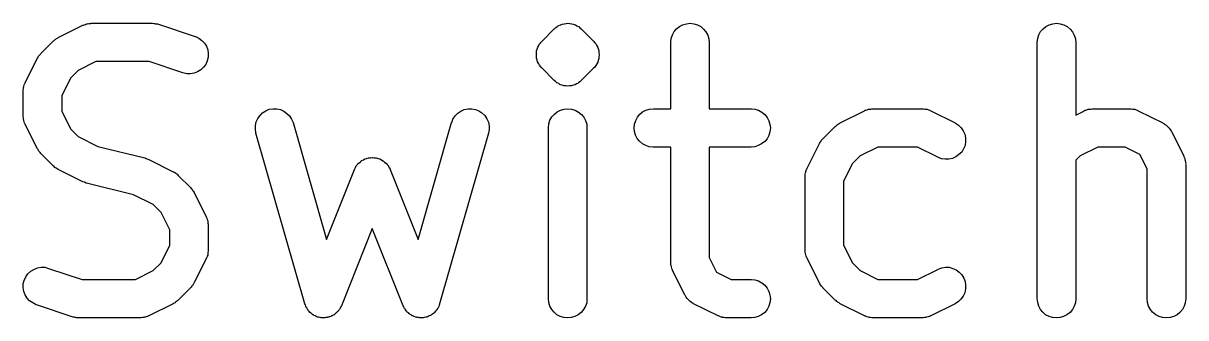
# Model space of a CAD drawing. Extents: x 99 to 194, y -157 to -33.
# Drawn here: x 188.996 to 193.527, y -131.236 to -130.086 of the extents above; entities that cross this region are included whole.
import ezdxf

# ---------------------------------------------------------------- set-up
doc = ezdxf.new("R2010")
doc.units = 0
doc.layers.add('BLACK', color=7, linetype='CONTINUOUS')

msp = doc.modelspace()

# ---------------------------------------------------------------- linework, layer by layer
at = {"layer": 'BLACK', "linetype": 'CONTINUOUS'}
for p, q in [((189.132, -130.142), (189.228, -130.094)), ((189.228, -130.094), (189.229, -130.094)), ((189.229, -130.094), (189.231, -130.093)), ((189.231, -130.093), (189.233, -130.092)), ((189.233, -130.092), (189.238, -130.091)), ((189.238, -130.091), (189.242, -130.089)), ((189.242, -130.089), (189.245, -130.088)), ((189.245, -130.088), (189.247, -130.088)), ((189.247, -130.088), (189.252, -130.087)), ((189.252, -130.087), (189.257, -130.087)), ((189.257, -130.087), (189.259, -130.087)), ((189.259, -130.087), (189.261, -130.086)), ((189.261, -130.086), (189.499, -130.086)), ((189.499, -130.086), (189.5, -130.086)), ((189.5, -130.086), (189.505, -130.087)), ((189.505, -130.087), (189.509, -130.087)), ((189.509, -130.087), (189.512, -130.088)), ((189.512, -130.088), (189.515, -130.088)), ((189.515, -130.088), (189.519, -130.089)), ((189.519, -130.089), (189.523, -130.09)), ((189.523, -130.09), (189.666, -130.138)), ((191.018, -130.156), (191.065, -130.108)), ((191.065, -130.108), (191.066, -130.108)), ((191.066, -130.108), (191.072, -130.103)), ((191.066, -130.108), (191.066, -130.108)), ((191.066, -130.108), (191.066, -130.108)), ((191.066, -130.108), (191.066, -130.108)), ((191.066, -130.108), (191.066, -130.108)), ((191.066, -130.108), (191.066, -130.108)), ((191.066, -130.108), (191.066, -130.108)), ((191.072, -130.103), (191.077, -130.099)), ((191.077, -130.099), (191.078, -130.098)), ((191.077, -130.099), (191.077, -130.099)), ((191.077, -130.099), (191.077, -130.099)), ((191.077, -130.099), (191.077, -130.099)), ((191.078, -130.098), (191.084, -130.095)), ((191.084, -130.095), (191.09, -130.092)), ((191.09, -130.092), (191.09, -130.092)), ((191.09, -130.092), (191.09, -130.092)), ((191.09, -130.092), (191.09, -130.092)), ((191.09, -130.092), (191.091, -130.092)), ((191.091, -130.092), (191.097, -130.09)), ((191.097, -130.09), (191.104, -130.088)), ((191.104, -130.088), (191.104, -130.088)), ((191.104, -130.088), (191.104, -130.088)), ((191.104, -130.088), (191.104, -130.088)), ((191.104, -130.088), (191.105, -130.088)), ((191.105, -130.088), (191.112, -130.087)), ((191.112, -130.087), (191.119, -130.086)), ((191.119, -130.086), (191.119, -130.086)), ((191.119, -130.086), (191.119, -130.086)), ((191.119, -130.086), (191.119, -130.086)), ((191.119, -130.086), (191.126, -130.087)), ((191.119, -130.086), (191.119, -130.086)), ((191.126, -130.087), (191.133, -130.088)), ((191.133, -130.088), (191.133, -130.088)), ((191.133, -130.088), (191.133, -130.088)), ((191.133, -130.088), (191.134, -130.088)), ((191.134, -130.088), (191.134, -130.088)), ((191.134, -130.088), (191.14, -130.09)), ((191.14, -130.09), (191.147, -130.092)), ((191.147, -130.092), (191.147, -130.092)), ((191.147, -130.092), (191.147, -130.092)), ((191.147, -130.092), (191.148, -130.092)), ((191.148, -130.092), (191.148, -130.092)), ((191.148, -130.092), (191.154, -130.096)), ((191.154, -130.096), (191.16, -130.099)), ((191.16, -130.099), (191.16, -130.099)), ((191.16, -130.099), (191.16, -130.099)), ((191.16, -130.099), (191.16, -130.099)), ((191.16, -130.099), (191.161, -130.099)), ((191.161, -130.099), (191.166, -130.104)), ((191.166, -130.104), (191.171, -130.108)), ((191.171, -130.108), (191.219, -130.156)), ((191.526, -130.132), (191.533, -130.119)), ((191.533, -130.119), (191.542, -130.108)), ((191.542, -130.108), (191.554, -130.099)), ((191.554, -130.099), (191.566, -130.092)), ((191.566, -130.092), (191.581, -130.088)), ((191.581, -130.088), (191.595, -130.086)), ((191.595, -130.086), (191.61, -130.088)), ((191.61, -130.088), (191.624, -130.092)), ((191.624, -130.092), (191.637, -130.099)), ((191.637, -130.099), (191.648, -130.109)), ((191.648, -130.109), (191.657, -130.12)), ((191.657, -130.12), (191.664, -130.133)), ((192.954, -130.132), (192.961, -130.119)), ((192.961, -130.119), (192.971, -130.108)), ((192.971, -130.108), (192.982, -130.099)), ((192.982, -130.099), (192.995, -130.092)), ((192.995, -130.092), (193.009, -130.088)), ((193.009, -130.088), (193.024, -130.086)), ((193.024, -130.086), (193.038, -130.088)), ((193.038, -130.088), (193.052, -130.092)), ((193.052, -130.092), (193.065, -130.099)), ((193.065, -130.099), (193.076, -130.109)), ((193.076, -130.109), (193.086, -130.12)), ((193.086, -130.12), (193.092, -130.133)), ((189.065, -130.204), (189.113, -130.156)), ((189.113, -130.156), (189.114, -130.155)), ((189.114, -130.155), (189.117, -130.153)), ((189.117, -130.153), (189.12, -130.15)), ((189.12, -130.15), (189.123, -130.148)), ((189.123, -130.148), (189.125, -130.146)), ((189.125, -130.146), (189.129, -130.144)), ((189.129, -130.144), (189.132, -130.142)), ((189.666, -130.138), (189.667, -130.138)), ((189.667, -130.138), (189.68, -130.144)), ((189.68, -130.144), (189.692, -130.153)), ((189.692, -130.153), (189.702, -130.164)), ((189.702, -130.164), (189.71, -130.176)), ((191.002, -130.18), (191.005, -130.173)), ((191.005, -130.173), (191.008, -130.167)), ((191.008, -130.167), (191.009, -130.167)), ((191.009, -130.167), (191.013, -130.161)), ((191.009, -130.167), (191.009, -130.167)), ((191.013, -130.161), (191.018, -130.156)), ((191.219, -130.156), (191.219, -130.156)), ((191.219, -130.156), (191.219, -130.156)), ((191.219, -130.156), (191.219, -130.156)), ((191.219, -130.156), (191.22, -130.157)), ((191.22, -130.157), (191.224, -130.162)), ((191.224, -130.162), (191.229, -130.168)), ((191.229, -130.168), (191.229, -130.168)), ((191.229, -130.168), (191.229, -130.168)), ((191.229, -130.168), (191.232, -130.174)), ((191.232, -130.174), (191.235, -130.181)), ((191.52, -130.16), (191.521, -130.146)), ((191.52, -130.161), (191.52, -130.16)), ((191.52, -130.42), (191.52, -130.161)), ((191.521, -130.146), (191.526, -130.132)), ((191.664, -130.133), (191.668, -130.147)), ((191.668, -130.147), (191.67, -130.161)), ((191.67, -130.161), (191.67, -130.42)), ((192.948, -130.16), (192.95, -130.146)), ((192.948, -130.161), (192.948, -130.16)), ((192.948, -131.161), (192.948, -130.161)), ((192.95, -130.146), (192.954, -130.132)), ((193.092, -130.133), (193.097, -130.147)), ((193.097, -130.147), (193.098, -130.161)), ((193.098, -130.161), (193.098, -130.445)), ((189.052, -130.222), (189.054, -130.219)), ((189.054, -130.219), (189.056, -130.215)), ((189.056, -130.215), (189.058, -130.212)), ((189.058, -130.212), (189.06, -130.21)), ((189.06, -130.21), (189.063, -130.207)), ((189.063, -130.207), (189.065, -130.204)), ((189.71, -130.176), (189.715, -130.19)), ((189.717, -130.219), (189.713, -130.233)), ((189.715, -130.19), (189.717, -130.204)), ((189.717, -130.204), (189.717, -130.219)), ((190.996, -130.208), (190.997, -130.201)), ((190.996, -130.209), (190.996, -130.208)), ((190.996, -130.208), (190.996, -130.208)), ((190.996, -130.216), (190.996, -130.209)), ((190.997, -130.223), (190.996, -130.216)), ((190.997, -130.194), (190.999, -130.187)), ((190.997, -130.201), (190.997, -130.194)), ((190.997, -130.194), (190.997, -130.194)), ((190.997, -130.194), (190.997, -130.194)), ((190.999, -130.187), (191.002, -130.18)), ((191.002, -130.18), (191.002, -130.18)), ((191.002, -130.18), (191.002, -130.18)), ((191.235, -130.181), (191.236, -130.181)), ((191.236, -130.181), (191.236, -130.181)), ((191.236, -130.181), (191.238, -130.188)), ((191.238, -130.188), (191.24, -130.195)), ((191.24, -130.195), (191.24, -130.195)), ((191.24, -130.195), (191.24, -130.195)), ((191.24, -130.195), (191.24, -130.202)), ((191.24, -130.202), (191.241, -130.209)), ((191.241, -130.21), (191.24, -130.217)), ((191.24, -130.217), (191.24, -130.224)), ((191.241, -130.209), (191.241, -130.21)), ((191.241, -130.21), (191.241, -130.21)), ((189.004, -130.318), (189.051, -130.223)), ((189.051, -130.223), (189.052, -130.222)), ((189.279, -130.236), (189.21, -130.271)), ((189.487, -130.236), (189.279, -130.236)), ((189.618, -130.28), (189.487, -130.236)), ((189.699, -130.258), (189.688, -130.268)), ((189.707, -130.247), (189.699, -130.258)), ((189.713, -130.233), (189.707, -130.247)), ((190.999, -130.23), (190.997, -130.223)), ((190.997, -130.223), (190.997, -130.223)), ((190.997, -130.223), (190.997, -130.223)), ((191.001, -130.237), (190.999, -130.23)), ((191.005, -130.244), (191.001, -130.237)), ((191.001, -130.237), (191.001, -130.237)), ((191.001, -130.237), (191.001, -130.237)), ((191.008, -130.25), (191.005, -130.244)), ((191.013, -130.256), (191.008, -130.25)), ((191.008, -130.25), (191.008, -130.25)), ((191.008, -130.25), (191.008, -130.25)), ((191.017, -130.261), (191.013, -130.256)), ((191.017, -130.262), (191.017, -130.261)), ((191.018, -130.262), (191.017, -130.262)), ((191.017, -130.262), (191.017, -130.262)), ((191.017, -130.262), (191.017, -130.262)), ((191.065, -130.31), (191.018, -130.262)), ((191.219, -130.262), (191.171, -130.31)), ((191.224, -130.257), (191.219, -130.262)), ((191.228, -130.251), (191.224, -130.257)), ((191.232, -130.245), (191.228, -130.251)), ((191.228, -130.251), (191.228, -130.251)), ((191.228, -130.251), (191.228, -130.251)), ((191.235, -130.238), (191.232, -130.245)), ((191.237, -130.231), (191.235, -130.238)), ((191.235, -130.238), (191.235, -130.238)), ((191.235, -130.238), (191.235, -130.238)), ((191.239, -130.224), (191.237, -130.231)), ((191.24, -130.224), (191.239, -130.224)), ((191.239, -130.224), (191.239, -130.224)), ((189.18, -130.301), (189.146, -130.37)), ((189.21, -130.271), (189.18, -130.301)), ((189.633, -130.283), (189.618, -130.28)), ((189.647, -130.284), (189.633, -130.283)), ((189.662, -130.281), (189.647, -130.284)), ((189.675, -130.276), (189.662, -130.281)), ((189.688, -130.268), (189.675, -130.276)), ((191.071, -130.314), (191.065, -130.31)), ((191.171, -130.31), (191.165, -130.315)), ((191.171, -130.31), (191.171, -130.31)), ((191.171, -130.31), (191.171, -130.31)), ((191.171, -130.31), (191.171, -130.31)), ((191.171, -130.31), (191.171, -130.31)), ((191.171, -130.31), (191.171, -130.31)), ((191.171, -130.31), (191.171, -130.31)), ((191.171, -130.31), (191.171, -130.31)), ((188.996, -130.346), (188.997, -130.341)), ((188.996, -130.349), (188.996, -130.346)), ((188.996, -130.351), (188.996, -130.349)), ((188.996, -130.352), (188.996, -130.351)), ((188.996, -130.447), (188.996, -130.352)), ((188.997, -130.336), (188.998, -130.334)), ((188.997, -130.341), (188.997, -130.336)), ((188.998, -130.332), (189, -130.327)), ((188.998, -130.334), (188.998, -130.332)), ((189, -130.327), (189.002, -130.322)), ((189.002, -130.322), (189.003, -130.32)), ((189.003, -130.32), (189.004, -130.318)), ((191.076, -130.319), (191.071, -130.314)), ((191.077, -130.319), (191.076, -130.319)), ((191.076, -130.319), (191.076, -130.319)), ((191.076, -130.319), (191.076, -130.319)), ((191.083, -130.322), (191.077, -130.319)), ((191.077, -130.319), (191.077, -130.319)), ((191.089, -130.326), (191.083, -130.322)), ((191.09, -130.326), (191.089, -130.326)), ((191.089, -130.326), (191.089, -130.326)), ((191.089, -130.326), (191.089, -130.326)), ((191.089, -130.326), (191.089, -130.326)), ((191.096, -130.328), (191.09, -130.326)), ((191.103, -130.33), (191.096, -130.328)), ((191.096, -130.328), (191.096, -130.328)), ((191.104, -130.33), (191.103, -130.33)), ((191.103, -130.33), (191.103, -130.33)), ((191.103, -130.33), (191.103, -130.33)), ((191.103, -130.33), (191.103, -130.33)), ((191.111, -130.331), (191.104, -130.33)), ((191.118, -130.332), (191.111, -130.331)), ((191.125, -130.331), (191.118, -130.332)), ((191.118, -130.332), (191.118, -130.332)), ((191.118, -130.332), (191.118, -130.332)), ((191.118, -130.332), (191.118, -130.332)), ((191.118, -130.332), (191.118, -130.332)), ((191.132, -130.33), (191.125, -130.331)), ((191.133, -130.33), (191.132, -130.33)), ((191.132, -130.33), (191.132, -130.33)), ((191.132, -130.33), (191.132, -130.33)), ((191.139, -130.328), (191.133, -130.33)), ((191.133, -130.33), (191.133, -130.33)), ((191.146, -130.326), (191.139, -130.328)), ((191.147, -130.326), (191.146, -130.326)), ((191.146, -130.326), (191.146, -130.326)), ((191.146, -130.326), (191.146, -130.326)), ((191.153, -130.323), (191.147, -130.326)), ((191.147, -130.326), (191.147, -130.326)), ((191.159, -130.32), (191.153, -130.323)), ((191.16, -130.319), (191.159, -130.319)), ((191.159, -130.319), (191.159, -130.319)), ((191.159, -130.319), (191.159, -130.32)), ((191.165, -130.315), (191.16, -130.319)), ((191.16, -130.319), (191.16, -130.319)), ((189.146, -130.37), (189.146, -130.429)), ((188.996, -130.449), (188.996, -130.447)), ((189.146, -130.429), (189.18, -130.498)), ((189.91, -130.458), (189.919, -130.446)), ((189.919, -130.446), (189.929, -130.436)), ((189.929, -130.436), (189.942, -130.428)), ((189.942, -130.428), (189.955, -130.422)), ((189.955, -130.422), (189.97, -130.42)), ((189.97, -130.42), (189.984, -130.42)), ((189.984, -130.42), (189.999, -130.423)), ((189.999, -130.423), (190.012, -130.429)), ((190.012, -130.429), (190.024, -130.438)), ((190.024, -130.438), (190.034, -130.448)), ((190.671, -130.46), (190.679, -130.447)), ((190.679, -130.447), (190.69, -130.437)), ((190.69, -130.437), (190.702, -130.429)), ((190.702, -130.429), (190.715, -130.423)), ((190.715, -130.423), (190.73, -130.42)), ((190.73, -130.42), (190.744, -130.42)), ((190.744, -130.42), (190.759, -130.423)), ((190.759, -130.423), (190.772, -130.428)), ((190.772, -130.428), (190.784, -130.436)), ((190.784, -130.436), (190.795, -130.446)), ((190.795, -130.446), (190.803, -130.459)), ((191.056, -130.452), (191.066, -130.441)), ((191.066, -130.441), (191.077, -130.432)), ((191.077, -130.432), (191.09, -130.425)), ((191.09, -130.425), (191.104, -130.421)), ((191.104, -130.421), (191.119, -130.42)), ((191.119, -130.42), (191.133, -130.421)), ((191.133, -130.421), (191.147, -130.426)), ((191.147, -130.426), (191.16, -130.433)), ((191.16, -130.433), (191.172, -130.442)), ((191.172, -130.442), (191.181, -130.453)), ((191.39, -130.453), (191.399, -130.441)), ((191.399, -130.441), (191.41, -130.432)), ((191.41, -130.432), (191.423, -130.425)), ((191.423, -130.425), (191.437, -130.421)), ((191.437, -130.421), (191.452, -130.42)), ((191.452, -130.42), (191.52, -130.42)), ((191.67, -130.42), (191.833, -130.42)), ((191.833, -130.42), (191.834, -130.42)), ((191.834, -130.42), (191.848, -130.421)), ((191.848, -130.421), (191.862, -130.426)), ((191.862, -130.426), (191.875, -130.433)), ((191.875, -130.433), (191.886, -130.442)), ((191.886, -130.442), (191.895, -130.454)), ((192.18, -130.475), (192.275, -130.428)), ((192.275, -130.428), (192.276, -130.427)), ((192.276, -130.427), (192.278, -130.426)), ((192.278, -130.426), (192.28, -130.425)), ((192.28, -130.425), (192.285, -130.424)), ((192.285, -130.424), (192.29, -130.422)), ((192.29, -130.422), (192.292, -130.422)), ((192.292, -130.422), (192.294, -130.421)), ((192.294, -130.421), (192.299, -130.421)), ((192.299, -130.421), (192.304, -130.42)), ((192.304, -130.42), (192.307, -130.42)), ((192.307, -130.42), (192.309, -130.42)), ((192.309, -130.42), (192.499, -130.42)), ((192.499, -130.42), (192.5, -130.42)), ((192.5, -130.42), (192.503, -130.42)), ((192.503, -130.42), (192.505, -130.42)), ((192.505, -130.42), (192.51, -130.421)), ((192.51, -130.421), (192.515, -130.421)), ((192.515, -130.421), (192.517, -130.422)), ((192.517, -130.422), (192.519, -130.422)), ((192.519, -130.422), (192.524, -130.424)), ((192.524, -130.424), (192.529, -130.426)), ((192.529, -130.426), (192.531, -130.427)), ((192.531, -130.427), (192.533, -130.428)), ((192.533, -130.428), (192.628, -130.475)), ((193.098, -130.445), (193.132, -130.428)), ((193.132, -130.428), (193.133, -130.427)), ((193.133, -130.427), (193.135, -130.426)), ((193.135, -130.426), (193.137, -130.425)), ((193.137, -130.425), (193.142, -130.424)), ((193.142, -130.424), (193.147, -130.422)), ((193.147, -130.422), (193.149, -130.422)), ((193.149, -130.422), (193.151, -130.421)), ((193.151, -130.421), (193.157, -130.421)), ((193.157, -130.421), (193.162, -130.42)), ((193.162, -130.42), (193.164, -130.42)), ((193.164, -130.42), (193.166, -130.42)), ((193.166, -130.42), (193.309, -130.42)), ((193.309, -130.42), (193.31, -130.42)), ((193.31, -130.42), (193.312, -130.42)), ((193.312, -130.42), (193.314, -130.42)), ((193.314, -130.42), (193.319, -130.421)), ((193.319, -130.421), (193.324, -130.421)), ((193.324, -130.421), (193.327, -130.422)), ((193.327, -130.422), (193.329, -130.422)), ((193.329, -130.422), (193.334, -130.424)), ((193.334, -130.424), (193.338, -130.426)), ((193.338, -130.426), (193.34, -130.427)), ((193.34, -130.427), (193.342, -130.428)), ((193.342, -130.428), (193.438, -130.475)), ((188.996, -130.451), (188.996, -130.449)), ((188.997, -130.457), (188.996, -130.451)), ((188.997, -130.462), (188.997, -130.457)), ((188.998, -130.464), (188.997, -130.462)), ((188.998, -130.466), (188.998, -130.464)), ((189, -130.471), (188.998, -130.466)), ((189.001, -130.476), (189, -130.471)), ((189.002, -130.478), (189.001, -130.476)), ((189.003, -130.48), (189.002, -130.478)), ((189.004, -130.481), (189.003, -130.48)), ((189.051, -130.576), (189.004, -130.481)), ((189.901, -130.485), (189.904, -130.471)), ((189.901, -130.5), (189.901, -130.485)), ((189.904, -130.471), (189.91, -130.458)), ((190.034, -130.448), (190.042, -130.46)), ((190.042, -130.46), (190.048, -130.474)), ((190.048, -130.474), (190.178, -130.93)), ((190.535, -130.93), (190.665, -130.474)), ((190.665, -130.474), (190.666, -130.473)), ((190.666, -130.473), (190.671, -130.46)), ((190.803, -130.459), (190.809, -130.472)), ((190.809, -130.472), (190.812, -130.486)), ((190.812, -130.486), (190.812, -130.501)), ((191.043, -130.494), (191.045, -130.479)), ((191.045, -130.479), (191.049, -130.465)), ((191.049, -130.465), (191.056, -130.452)), ((191.181, -130.453), (191.188, -130.466)), ((191.188, -130.466), (191.192, -130.48)), ((191.192, -130.48), (191.193, -130.495)), ((191.377, -130.494), (191.378, -130.48)), ((191.378, -130.48), (191.383, -130.466)), ((191.383, -130.466), (191.39, -130.453)), ((191.895, -130.454), (191.902, -130.467)), ((191.902, -130.467), (191.906, -130.481)), ((191.906, -130.481), (191.908, -130.495)), ((192.113, -130.537), (192.161, -130.489)), ((192.161, -130.489), (192.165, -130.486)), ((192.161, -130.489), (192.161, -130.489)), ((192.165, -130.486), (192.168, -130.483)), ((192.168, -130.483), (192.17, -130.481)), ((192.17, -130.481), (192.173, -130.479)), ((192.173, -130.479), (192.177, -130.477)), ((192.177, -130.477), (192.18, -130.475)), ((192.628, -130.475), (192.629, -130.476)), ((192.629, -130.476), (192.641, -130.484)), ((192.641, -130.484), (192.652, -130.494)), ((193.438, -130.475), (193.439, -130.476)), ((193.439, -130.476), (193.44, -130.477)), ((193.44, -130.477), (193.441, -130.477)), ((193.441, -130.477), (193.446, -130.481)), ((193.446, -130.481), (193.451, -130.484)), ((193.451, -130.484), (193.452, -130.485)), ((193.452, -130.485), (193.453, -130.486)), ((193.453, -130.486), (193.457, -130.49)), ((193.457, -130.49), (193.461, -130.494)), ((189.18, -130.498), (189.21, -130.528)), ((189.21, -130.528), (189.287, -130.567)), ((189.903, -130.514), (189.901, -130.5)), ((189.903, -130.515), (189.903, -130.514)), ((190.094, -131.182), (189.903, -130.515)), ((190.81, -130.515), (190.619, -131.182)), ((190.812, -130.501), (190.81, -130.515)), ((191.043, -130.495), (191.043, -130.494)), ((191.043, -131.161), (191.043, -130.495)), ((191.193, -130.495), (191.193, -131.161)), ((191.378, -130.509), (191.377, -130.494)), ((191.382, -130.523), (191.378, -130.509)), ((191.389, -130.536), (191.382, -130.523)), ((191.398, -130.547), (191.389, -130.536)), ((191.895, -130.537), (191.886, -130.548)), ((191.902, -130.524), (191.895, -130.537)), ((191.906, -130.51), (191.902, -130.524)), ((191.908, -130.495), (191.906, -130.51)), ((192.11, -130.54), (192.113, -130.537)), ((192.652, -130.494), (192.66, -130.506)), ((192.66, -130.506), (192.666, -130.519)), ((192.666, -130.519), (192.669, -130.534)), ((192.669, -130.534), (192.669, -130.548)), ((193.461, -130.494), (193.462, -130.495)), ((193.462, -130.495), (193.463, -130.496)), ((193.463, -130.496), (193.466, -130.501)), ((193.466, -130.501), (193.47, -130.506)), ((193.47, -130.506), (193.47, -130.507)), ((193.47, -130.507), (193.471, -130.509)), ((193.471, -130.509), (193.519, -130.604)), ((189.054, -130.579), (189.051, -130.576)), ((189.055, -130.583), (189.054, -130.579)), ((189.057, -130.586), (189.055, -130.583)), ((189.287, -130.567), (189.47, -130.612)), ((191.409, -130.557), (191.398, -130.547)), ((191.422, -130.564), (191.409, -130.557)), ((191.436, -130.568), (191.422, -130.564)), ((191.451, -130.57), (191.436, -130.568)), ((191.452, -130.57), (191.451, -130.57)), ((191.52, -130.57), (191.452, -130.57)), ((191.52, -131.019), (191.52, -130.57)), ((191.833, -130.57), (191.67, -130.57)), ((191.67, -130.57), (191.67, -131.001)), ((191.847, -130.568), (191.833, -130.57)), ((191.861, -130.564), (191.847, -130.568)), ((191.874, -130.557), (191.861, -130.564)), ((191.886, -130.548), (191.874, -130.557)), ((192.051, -130.652), (192.099, -130.556)), ((192.099, -130.555), (192.102, -130.552)), ((192.099, -130.556), (192.099, -130.555)), ((192.102, -130.552), (192.104, -130.548)), ((192.104, -130.548), (192.106, -130.546)), ((192.106, -130.546), (192.107, -130.543)), ((192.107, -130.543), (192.11, -130.54)), ((192.327, -130.57), (192.258, -130.604)), ((192.482, -130.57), (192.327, -130.57)), ((192.561, -130.609), (192.482, -130.57)), ((192.661, -130.576), (192.654, -130.589)), ((192.667, -130.563), (192.661, -130.576)), ((192.669, -130.548), (192.667, -130.563)), ((193.184, -130.57), (193.115, -130.604)), ((193.291, -130.57), (193.184, -130.57)), ((193.348, -130.598), (193.291, -130.57)), ((189.059, -130.588), (189.057, -130.586)), ((189.062, -130.591), (189.059, -130.588)), ((189.065, -130.595), (189.062, -130.591)), ((189.113, -130.643), (189.065, -130.595)), ((189.065, -130.595), (189.065, -130.595)), ((189.47, -130.612), (189.471, -130.613)), ((189.471, -130.613), (189.471, -130.613)), ((189.471, -130.613), (189.472, -130.613)), ((189.472, -130.613), (189.478, -130.615)), ((189.478, -130.615), (189.485, -130.618)), ((189.485, -130.618), (189.485, -130.618)), ((189.485, -130.618), (189.485, -130.618)), ((189.485, -130.618), (189.58, -130.666)), ((190.305, -130.631), (190.31, -130.627)), ((190.31, -130.627), (190.315, -130.623)), ((190.315, -130.623), (190.315, -130.622)), ((190.315, -130.622), (190.316, -130.622)), ((190.316, -130.622), (190.322, -130.619)), ((190.322, -130.619), (190.328, -130.616)), ((190.328, -130.616), (190.329, -130.615)), ((190.328, -130.616), (190.328, -130.616)), ((190.329, -130.615), (190.335, -130.614)), ((190.335, -130.614), (190.342, -130.612)), ((190.342, -130.612), (190.343, -130.611)), ((190.342, -130.612), (190.342, -130.612)), ((190.343, -130.611), (190.35, -130.611)), ((190.35, -130.611), (190.356, -130.61)), ((190.356, -130.61), (190.357, -130.61)), ((190.357, -130.61), (190.358, -130.61)), ((190.358, -130.61), (190.364, -130.611)), ((190.364, -130.611), (190.371, -130.612)), ((190.371, -130.612), (190.372, -130.612)), ((190.372, -130.612), (190.372, -130.612)), ((190.372, -130.612), (190.379, -130.614)), ((190.379, -130.614), (190.385, -130.616)), ((190.385, -130.616), (190.386, -130.616)), ((190.386, -130.616), (190.386, -130.616)), ((190.386, -130.616), (190.392, -130.62)), ((190.392, -130.62), (190.398, -130.623)), ((190.398, -130.623), (190.398, -130.623)), ((190.398, -130.623), (190.399, -130.623)), ((190.399, -130.623), (190.404, -130.628)), ((190.404, -130.628), (190.409, -130.632)), ((192.258, -130.604), (192.228, -130.634)), ((192.575, -130.615), (192.561, -130.609)), ((192.589, -130.617), (192.575, -130.615)), ((192.604, -130.617), (192.589, -130.617)), ((192.618, -130.614), (192.604, -130.617)), ((192.631, -130.608), (192.618, -130.614)), ((192.643, -130.599), (192.631, -130.608)), ((192.654, -130.589), (192.643, -130.599)), ((193.115, -130.604), (193.098, -130.621)), ((193.098, -130.621), (193.098, -131.161)), ((193.377, -130.655), (193.348, -130.598)), ((193.519, -130.604), (193.519, -130.605)), ((193.519, -130.605), (193.52, -130.607)), ((193.52, -130.607), (193.521, -130.609)), ((193.521, -130.609), (193.523, -130.614)), ((193.523, -130.614), (193.524, -130.619)), ((193.524, -130.619), (193.525, -130.621)), ((193.525, -130.621), (193.525, -130.623)), ((193.525, -130.623), (193.526, -130.628)), ((193.526, -130.628), (193.527, -130.633)), ((189.116, -130.646), (189.113, -130.643)), ((189.119, -130.649), (189.116, -130.646)), ((189.122, -130.65), (189.119, -130.649)), ((189.124, -130.652), (189.122, -130.65)), ((189.128, -130.654), (189.124, -130.652)), ((189.132, -130.657), (189.128, -130.654)), ((189.228, -130.705), (189.132, -130.657)), ((189.132, -130.657), (189.132, -130.657)), ((189.58, -130.666), (189.581, -130.666)), ((189.581, -130.666), (189.585, -130.668)), ((189.585, -130.668), (189.589, -130.67)), ((189.589, -130.67), (189.591, -130.672)), ((189.591, -130.672), (189.594, -130.674)), ((189.594, -130.674), (189.597, -130.677)), ((190.178, -130.93), (190.287, -130.657)), ((190.287, -130.657), (190.287, -130.656)), ((190.287, -130.656), (190.288, -130.656)), ((190.288, -130.655), (190.291, -130.649)), ((190.288, -130.656), (190.288, -130.655)), ((190.291, -130.649), (190.294, -130.643)), ((190.294, -130.643), (190.295, -130.643)), ((190.295, -130.642), (190.299, -130.637)), ((190.295, -130.643), (190.295, -130.642)), ((190.299, -130.637), (190.303, -130.632)), ((190.303, -130.632), (190.304, -130.632)), ((190.304, -130.632), (190.305, -130.631)), ((190.409, -130.632), (190.41, -130.632)), ((190.41, -130.632), (190.41, -130.633)), ((190.41, -130.633), (190.414, -130.638)), ((190.414, -130.638), (190.419, -130.643)), ((190.419, -130.643), (190.419, -130.644)), ((190.419, -130.644), (190.419, -130.644)), ((190.419, -130.644), (190.422, -130.65)), ((190.422, -130.65), (190.426, -130.656)), ((190.426, -130.656), (190.426, -130.657)), ((190.426, -130.657), (190.426, -130.657)), ((190.426, -130.657), (190.535, -130.93)), ((192.044, -130.675), (192.045, -130.67)), ((192.045, -130.67), (192.046, -130.667)), ((192.046, -130.665), (192.048, -130.661)), ((192.046, -130.667), (192.046, -130.665)), ((192.048, -130.661), (192.049, -130.656)), ((192.049, -130.656), (192.051, -130.654)), ((192.051, -130.654), (192.051, -130.652)), ((192.228, -130.634), (192.193, -130.703)), ((193.377, -131.161), (193.377, -130.655)), ((193.527, -130.633), (193.526, -130.635)), ((193.526, -130.635), (193.527, -130.638)), ((193.527, -130.638), (193.527, -131.161)), ((189.235, -130.707), (189.228, -130.705)), ((189.228, -130.705), (189.228, -130.705)), ((189.228, -130.705), (189.228, -130.705)), ((189.241, -130.71), (189.235, -130.707)), ((189.242, -130.71), (189.241, -130.71)), ((189.243, -130.71), (189.242, -130.71)), ((189.242, -130.71), (189.242, -130.71)), ((189.426, -130.756), (189.243, -130.71)), ((189.597, -130.677), (189.6, -130.68)), ((189.6, -130.68), (189.648, -130.727)), ((192.043, -130.684), (192.044, -130.682)), ((192.043, -130.685), (192.043, -130.684)), ((192.043, -130.971), (192.043, -130.685)), ((192.044, -130.68), (192.044, -130.675)), ((192.044, -130.682), (192.044, -130.68)), ((192.193, -130.703), (192.193, -130.953)), ((189.503, -130.794), (189.426, -130.756)), ((189.648, -130.727), (189.648, -130.728)), ((189.648, -130.728), (189.651, -130.731)), ((189.651, -130.731), (189.654, -130.734)), ((189.654, -130.734), (189.656, -130.737)), ((189.656, -130.737), (189.657, -130.74)), ((189.657, -130.74), (189.659, -130.743)), ((189.659, -130.743), (189.662, -130.747)), ((189.662, -130.747), (189.709, -130.842)), ((189.533, -130.825), (189.503, -130.794)), ((189.567, -130.893), (189.533, -130.825)), ((189.709, -130.842), (189.71, -130.843)), ((189.71, -130.843), (189.71, -130.845)), ((189.71, -130.845), (189.712, -130.847)), ((189.712, -130.847), (189.713, -130.852)), ((189.713, -130.852), (189.715, -130.857)), ((189.567, -130.953), (189.567, -130.893)), ((189.715, -130.857), (189.715, -130.859)), ((189.715, -130.859), (189.716, -130.861)), ((189.716, -130.861), (189.716, -130.866)), ((189.716, -130.866), (189.717, -130.871)), ((189.717, -130.871), (189.717, -130.873)), ((189.717, -130.873), (189.717, -130.876)), ((189.717, -130.876), (189.717, -130.971)), ((190.356, -130.887), (190.236, -131.189)), ((190.477, -131.189), (190.356, -130.887)), ((189.533, -131.022), (189.567, -130.953)), ((189.715, -130.991), (189.713, -130.996)), ((189.716, -130.986), (189.715, -130.989)), ((189.715, -130.989), (189.715, -130.991)), ((189.717, -130.976), (189.716, -130.981)), ((189.716, -130.981), (189.716, -130.986)), ((189.717, -130.971), (189.717, -130.972)), ((189.717, -130.972), (189.717, -130.974)), ((189.717, -130.974), (189.717, -130.976)), ((192.044, -130.973), (192.043, -130.971)), ((192.044, -130.975), (192.044, -130.973)), ((192.044, -130.98), (192.044, -130.975)), ((192.045, -130.985), (192.044, -130.98)), ((192.045, -130.988), (192.045, -130.985)), ((192.046, -130.99), (192.045, -130.988)), ((192.048, -130.995), (192.046, -130.99)), ((192.193, -130.953), (192.228, -131.022)), ((189.503, -131.052), (189.533, -131.022)), ((189.709, -131.004), (189.662, -131.1)), ((189.71, -131.002), (189.709, -131.004)), ((189.711, -131), (189.71, -131.002)), ((189.713, -130.996), (189.711, -131)), ((191.52, -131.021), (191.52, -131.019)), ((191.52, -131.023), (191.52, -131.021)), ((191.52, -131.028), (191.52, -131.023)), ((191.521, -131.033), (191.52, -131.028)), ((191.522, -131.035), (191.521, -131.033)), ((191.522, -131.037), (191.522, -131.035)), ((191.67, -131.001), (191.698, -131.058)), ((192.049, -130.999), (192.048, -130.995)), ((192.05, -131.001), (192.049, -130.999)), ((192.051, -131.004), (192.05, -131.001)), ((192.099, -131.1), (192.051, -131.004)), ((192.051, -131.004), (192.051, -131.004)), ((192.228, -131.022), (192.258, -131.052)), ((189, -131.09), (189.006, -131.076)), ((189.006, -131.076), (189.014, -131.064)), ((189.014, -131.064), (189.025, -131.054)), ((189.025, -131.054), (189.037, -131.047)), ((189.037, -131.047), (189.051, -131.041)), ((189.051, -131.041), (189.066, -131.039)), ((189.066, -131.039), (189.08, -131.039)), ((189.08, -131.039), (189.094, -131.043)), ((189.094, -131.043), (189.226, -131.086)), ((189.434, -131.086), (189.503, -131.052)), ((191.524, -131.042), (191.522, -131.037)), ((191.525, -131.047), (191.524, -131.042)), ((191.526, -131.049), (191.525, -131.047)), ((191.527, -131.051), (191.526, -131.049)), ((191.527, -131.052), (191.527, -131.051)), ((191.575, -131.147), (191.527, -131.052)), ((191.698, -131.058), (191.755, -131.086)), ((192.258, -131.052), (192.327, -131.086)), ((192.482, -131.086), (192.561, -131.047)), ((192.561, -131.047), (192.562, -131.046)), ((192.562, -131.046), (192.576, -131.041)), ((192.576, -131.041), (192.59, -131.039)), ((192.59, -131.039), (192.605, -131.039)), ((192.605, -131.039), (192.619, -131.043)), ((192.619, -131.043), (192.632, -131.049)), ((192.632, -131.049), (192.644, -131.058)), ((192.644, -131.058), (192.654, -131.068)), ((192.654, -131.068), (192.662, -131.081)), ((192.662, -131.081), (192.667, -131.094)), ((188.996, -131.104), (189, -131.09)), ((188.996, -131.118), (188.996, -131.104)), ((188.998, -131.133), (188.996, -131.118)), ((189.226, -131.086), (189.434, -131.086)), ((189.648, -131.119), (189.6, -131.167)), ((189.65, -131.116), (189.648, -131.119)), ((189.653, -131.113), (189.65, -131.116)), ((189.655, -131.11), (189.653, -131.113)), ((189.657, -131.108), (189.655, -131.11)), ((189.659, -131.104), (189.657, -131.108)), ((189.661, -131.101), (189.659, -131.104)), ((189.662, -131.1), (189.661, -131.101)), ((191.755, -131.086), (191.833, -131.086)), ((191.833, -131.086), (191.834, -131.086)), ((191.834, -131.086), (191.848, -131.088)), ((191.848, -131.088), (191.862, -131.092)), ((191.862, -131.092), (191.875, -131.099)), ((191.875, -131.099), (191.886, -131.109)), ((191.886, -131.109), (191.895, -131.12)), ((191.895, -131.12), (191.902, -131.133)), ((192.101, -131.103), (192.099, -131.1)), ((192.103, -131.107), (192.101, -131.103)), ((192.105, -131.109), (192.103, -131.107)), ((192.107, -131.112), (192.105, -131.109)), ((192.11, -131.115), (192.107, -131.112)), ((192.112, -131.118), (192.11, -131.115)), ((192.113, -131.119), (192.112, -131.118)), ((192.161, -131.167), (192.113, -131.119)), ((192.327, -131.086), (192.482, -131.086)), ((192.669, -131.123), (192.666, -131.138)), ((192.667, -131.094), (192.669, -131.109)), ((192.669, -131.109), (192.669, -131.123)), ((189.003, -131.147), (188.998, -131.133)), ((189.011, -131.159), (189.003, -131.147)), ((189.021, -131.17), (189.011, -131.159)), ((189.033, -131.178), (189.021, -131.17)), ((189.596, -131.17), (189.593, -131.173)), ((189.599, -131.168), (189.596, -131.17)), ((189.6, -131.167), (189.599, -131.168)), ((191.045, -131.176), (191.043, -131.161)), ((191.193, -131.162), (191.192, -131.177)), ((191.193, -131.161), (191.193, -131.162)), ((191.576, -131.149), (191.575, -131.147)), ((191.577, -131.15), (191.576, -131.149)), ((191.58, -131.155), (191.577, -131.15)), ((191.583, -131.16), (191.58, -131.155)), ((191.584, -131.161), (191.583, -131.16)), ((191.585, -131.162), (191.584, -131.161)), ((191.589, -131.166), (191.585, -131.162)), ((191.593, -131.17), (191.589, -131.166)), ((191.594, -131.171), (191.593, -131.17)), ((191.595, -131.172), (191.594, -131.171)), ((191.6, -131.176), (191.595, -131.172)), ((191.902, -131.133), (191.906, -131.147)), ((191.906, -131.147), (191.908, -131.162)), ((191.908, -131.162), (191.906, -131.176)), ((192.164, -131.169), (192.161, -131.167)), ((192.167, -131.172), (192.164, -131.169)), ((192.169, -131.174), (192.167, -131.172)), ((192.651, -131.163), (192.641, -131.173)), ((192.66, -131.151), (192.651, -131.163)), ((192.666, -131.138), (192.66, -131.151)), ((192.95, -131.176), (192.948, -131.161)), ((193.098, -131.162), (193.097, -131.177)), ((193.098, -131.161), (193.098, -131.162)), ((193.378, -131.176), (193.377, -131.161)), ((193.527, -131.162), (193.525, -131.177)), ((193.527, -131.161), (193.527, -131.162)), ((189.046, -131.185), (189.033, -131.178)), ((189.047, -131.185), (189.046, -131.185)), ((189.19, -131.233), (189.047, -131.185)), ((189.58, -131.181), (189.485, -131.228)), ((189.584, -131.179), (189.58, -131.181)), ((189.588, -131.177), (189.584, -131.179)), ((189.59, -131.175), (189.588, -131.177)), ((189.593, -131.173), (189.59, -131.175)), ((190.096, -131.186), (190.094, -131.182)), ((190.097, -131.191), (190.096, -131.186)), ((190.098, -131.193), (190.097, -131.191)), ((190.099, -131.196), (190.098, -131.193)), ((190.102, -131.199), (190.099, -131.196)), ((190.104, -131.204), (190.102, -131.199)), ((190.106, -131.206), (190.104, -131.204)), ((190.107, -131.208), (190.106, -131.206)), ((190.11, -131.211), (190.107, -131.208)), ((190.113, -131.215), (190.11, -131.211)), ((190.115, -131.216), (190.113, -131.215)), ((190.117, -131.218), (190.115, -131.216)), ((190.215, -131.217), (190.212, -131.221)), ((190.219, -131.214), (190.215, -131.217)), ((190.221, -131.212), (190.219, -131.214)), ((190.223, -131.21), (190.221, -131.212)), ((190.225, -131.207), (190.223, -131.21)), ((190.228, -131.203), (190.225, -131.207)), ((190.23, -131.201), (190.228, -131.203)), ((190.231, -131.198), (190.23, -131.201)), ((190.233, -131.194), (190.231, -131.198)), ((190.235, -131.19), (190.233, -131.194)), ((190.236, -131.189), (190.235, -131.19)), ((190.479, -131.193), (190.477, -131.189)), ((190.481, -131.198), (190.479, -131.193)), ((190.483, -131.2), (190.481, -131.198)), ((190.484, -131.202), (190.483, -131.2)), ((190.487, -131.206), (190.484, -131.202)), ((190.49, -131.21), (190.487, -131.206)), ((190.491, -131.212), (190.49, -131.21)), ((190.493, -131.214), (190.491, -131.212)), ((190.497, -131.217), (190.493, -131.214)), ((190.5, -131.22), (190.497, -131.217)), ((190.597, -131.217), (190.595, -131.219)), ((190.599, -131.216), (190.597, -131.217)), ((190.602, -131.212), (190.599, -131.216)), ((190.605, -131.209), (190.602, -131.212)), ((190.607, -131.206), (190.605, -131.209)), ((190.608, -131.204), (190.607, -131.206)), ((190.611, -131.2), (190.608, -131.204)), ((190.613, -131.197), (190.611, -131.2)), ((190.614, -131.194), (190.613, -131.197)), ((190.616, -131.192), (190.614, -131.194)), ((190.617, -131.187), (190.616, -131.192)), ((190.619, -131.183), (190.617, -131.187)), ((190.619, -131.182), (190.619, -131.183)), ((191.049, -131.19), (191.045, -131.176)), ((191.056, -131.203), (191.049, -131.19)), ((191.065, -131.214), (191.056, -131.203)), ((191.076, -131.224), (191.065, -131.214)), ((191.171, -131.215), (191.159, -131.224)), ((191.18, -131.204), (191.171, -131.215)), ((191.187, -131.191), (191.18, -131.204)), ((191.192, -131.177), (191.187, -131.191)), ((191.605, -131.179), (191.6, -131.176)), ((191.606, -131.179), (191.605, -131.179)), ((191.608, -131.18), (191.606, -131.179)), ((191.609, -131.181), (191.608, -131.18)), ((191.704, -131.228), (191.609, -131.181)), ((191.886, -131.215), (191.874, -131.224)), ((191.895, -131.203), (191.886, -131.215)), ((191.902, -131.19), (191.895, -131.203)), ((191.906, -131.176), (191.902, -131.19)), ((192.172, -131.176), (192.169, -131.174)), ((192.176, -131.178), (192.172, -131.176)), ((192.179, -131.18), (192.176, -131.178)), ((192.18, -131.181), (192.179, -131.18)), ((192.275, -131.228), (192.18, -131.181)), ((192.628, -131.181), (192.533, -131.228)), ((192.641, -131.173), (192.628, -131.181)), ((192.954, -131.19), (192.95, -131.176)), ((192.961, -131.203), (192.954, -131.19)), ((192.97, -131.214), (192.961, -131.203)), ((192.981, -131.224), (192.97, -131.214)), ((193.076, -131.215), (193.064, -131.224)), ((193.085, -131.204), (193.076, -131.215)), ((193.092, -131.191), (193.085, -131.204)), ((193.097, -131.177), (193.092, -131.191)), ((193.382, -131.19), (193.378, -131.176)), ((193.389, -131.203), (193.382, -131.19)), ((193.398, -131.214), (193.389, -131.203)), ((193.41, -131.224), (193.398, -131.214)), ((193.504, -131.215), (193.493, -131.224)), ((193.514, -131.204), (193.504, -131.215)), ((193.521, -131.191), (193.514, -131.204)), ((193.525, -131.177), (193.521, -131.191)), ((189.194, -131.233), (189.19, -131.233)), ((189.198, -131.235), (189.194, -131.233)), ((189.201, -131.235), (189.198, -131.235)), ((189.204, -131.236), (189.201, -131.235)), ((189.208, -131.236), (189.204, -131.236)), ((189.213, -131.236), (189.208, -131.236)), ((189.214, -131.236), (189.213, -131.236)), ((189.452, -131.236), (189.214, -131.236)), ((189.454, -131.236), (189.452, -131.236)), ((189.456, -131.236), (189.454, -131.236)), ((189.461, -131.235), (189.456, -131.236)), ((189.466, -131.235), (189.461, -131.235)), ((189.468, -131.234), (189.466, -131.235)), ((189.471, -131.234), (189.468, -131.234)), ((189.475, -131.232), (189.471, -131.234)), ((189.48, -131.231), (189.475, -131.232)), ((189.482, -131.23), (189.48, -131.231)), ((189.484, -131.229), (189.482, -131.23)), ((189.485, -131.228), (189.484, -131.229)), ((190.121, -131.221), (190.117, -131.218)), ((190.125, -131.224), (190.121, -131.221)), ((190.127, -131.225), (190.125, -131.224)), ((190.129, -131.227), (190.127, -131.225)), ((190.134, -131.229), (190.129, -131.227)), ((190.138, -131.231), (190.134, -131.229)), ((190.14, -131.232), (190.138, -131.231)), ((190.143, -131.233), (190.14, -131.232)), ((190.147, -131.234), (190.143, -131.233)), ((190.152, -131.235), (190.147, -131.234)), ((190.154, -131.235), (190.152, -131.235)), ((190.157, -131.236), (190.154, -131.235)), ((190.162, -131.236), (190.157, -131.236)), ((190.166, -131.236), (190.162, -131.236)), ((190.169, -131.236), (190.166, -131.236)), ((190.172, -131.236), (190.169, -131.236)), ((190.176, -131.235), (190.172, -131.236)), ((190.181, -131.235), (190.176, -131.235)), ((190.183, -131.234), (190.181, -131.235)), ((190.186, -131.234), (190.183, -131.234)), ((190.19, -131.232), (190.186, -131.234)), ((190.195, -131.231), (190.19, -131.232)), ((190.197, -131.229), (190.195, -131.231)), ((190.2, -131.228), (190.197, -131.229)), ((190.204, -131.226), (190.2, -131.228)), ((190.208, -131.224), (190.204, -131.226)), ((190.21, -131.222), (190.208, -131.224)), ((190.212, -131.221), (190.21, -131.222)), ((190.502, -131.221), (190.5, -131.22)), ((190.504, -131.223), (190.502, -131.221)), ((190.508, -131.225), (190.504, -131.223)), ((190.512, -131.228), (190.508, -131.225)), ((190.515, -131.229), (190.512, -131.228)), ((190.517, -131.23), (190.515, -131.229)), ((190.522, -131.232), (190.517, -131.23)), ((190.526, -131.233), (190.522, -131.232)), ((190.529, -131.234), (190.526, -131.233)), ((190.531, -131.235), (190.529, -131.234)), ((190.536, -131.235), (190.531, -131.235)), ((190.54, -131.236), (190.536, -131.235)), ((190.543, -131.236), (190.54, -131.236)), ((190.546, -131.236), (190.543, -131.236)), ((190.55, -131.236), (190.546, -131.236)), ((190.555, -131.236), (190.55, -131.236)), ((190.558, -131.235), (190.555, -131.236)), ((190.56, -131.235), (190.558, -131.235)), ((190.565, -131.234), (190.56, -131.235)), ((190.569, -131.233), (190.565, -131.234)), ((190.572, -131.232), (190.569, -131.233)), ((190.574, -131.231), (190.572, -131.232)), ((190.578, -131.229), (190.574, -131.231)), ((190.583, -131.227), (190.578, -131.229)), ((190.585, -131.226), (190.583, -131.227)), ((190.587, -131.225), (190.585, -131.226)), ((190.591, -131.222), (190.587, -131.225)), ((190.595, -131.219), (190.591, -131.222)), ((191.089, -131.231), (191.076, -131.224)), ((191.103, -131.235), (191.089, -131.231)), ((191.118, -131.236), (191.103, -131.235)), ((191.132, -131.235), (191.118, -131.236)), ((191.146, -131.231), (191.132, -131.235)), ((191.159, -131.224), (191.146, -131.231)), ((191.706, -131.229), (191.704, -131.228)), ((191.708, -131.23), (191.706, -131.229)), ((191.713, -131.232), (191.708, -131.23)), ((191.718, -131.234), (191.713, -131.232)), ((191.72, -131.234), (191.718, -131.234)), ((191.722, -131.235), (191.72, -131.234)), ((191.727, -131.235), (191.722, -131.235)), ((191.732, -131.236), (191.727, -131.235)), ((191.734, -131.236), (191.732, -131.236)), ((191.736, -131.236), (191.734, -131.236)), ((191.737, -131.236), (191.736, -131.236)), ((191.833, -131.236), (191.737, -131.236)), ((191.847, -131.235), (191.833, -131.236)), ((191.861, -131.231), (191.847, -131.235)), ((191.874, -131.224), (191.861, -131.231)), ((192.277, -131.229), (192.275, -131.228)), ((192.279, -131.23), (192.277, -131.229)), ((192.284, -131.232), (192.279, -131.23)), ((192.289, -131.234), (192.284, -131.232)), ((192.291, -131.234), (192.289, -131.234)), ((192.293, -131.235), (192.291, -131.234)), ((192.298, -131.235), (192.293, -131.235)), ((192.303, -131.236), (192.298, -131.235)), ((192.306, -131.236), (192.303, -131.236)), ((192.308, -131.236), (192.306, -131.236)), ((192.309, -131.236), (192.308, -131.236)), ((192.499, -131.236), (192.309, -131.236)), ((192.502, -131.236), (192.499, -131.236)), ((192.504, -131.236), (192.502, -131.236)), ((192.509, -131.235), (192.504, -131.236)), ((192.514, -131.235), (192.509, -131.235)), ((192.516, -131.234), (192.514, -131.235)), ((192.518, -131.234), (192.516, -131.234)), ((192.523, -131.232), (192.518, -131.234)), ((192.528, -131.231), (192.523, -131.232)), ((192.53, -131.23), (192.528, -131.231)), ((192.532, -131.229), (192.53, -131.23)), ((192.533, -131.228), (192.532, -131.229)), ((192.994, -131.231), (192.981, -131.224)), ((193.008, -131.235), (192.994, -131.231)), ((193.023, -131.236), (193.008, -131.235)), ((193.037, -131.235), (193.023, -131.236)), ((193.051, -131.231), (193.037, -131.235)), ((193.064, -131.224), (193.051, -131.231)), ((193.423, -131.231), (193.41, -131.224)), ((193.437, -131.235), (193.423, -131.231)), ((193.451, -131.236), (193.437, -131.235)), ((193.466, -131.235), (193.451, -131.236)), ((193.48, -131.231), (193.466, -131.235)), ((193.493, -131.224), (193.48, -131.231))]:
    msp.add_line(p, q, dxfattribs=at)

doc.saveas('drawing.dxf')
